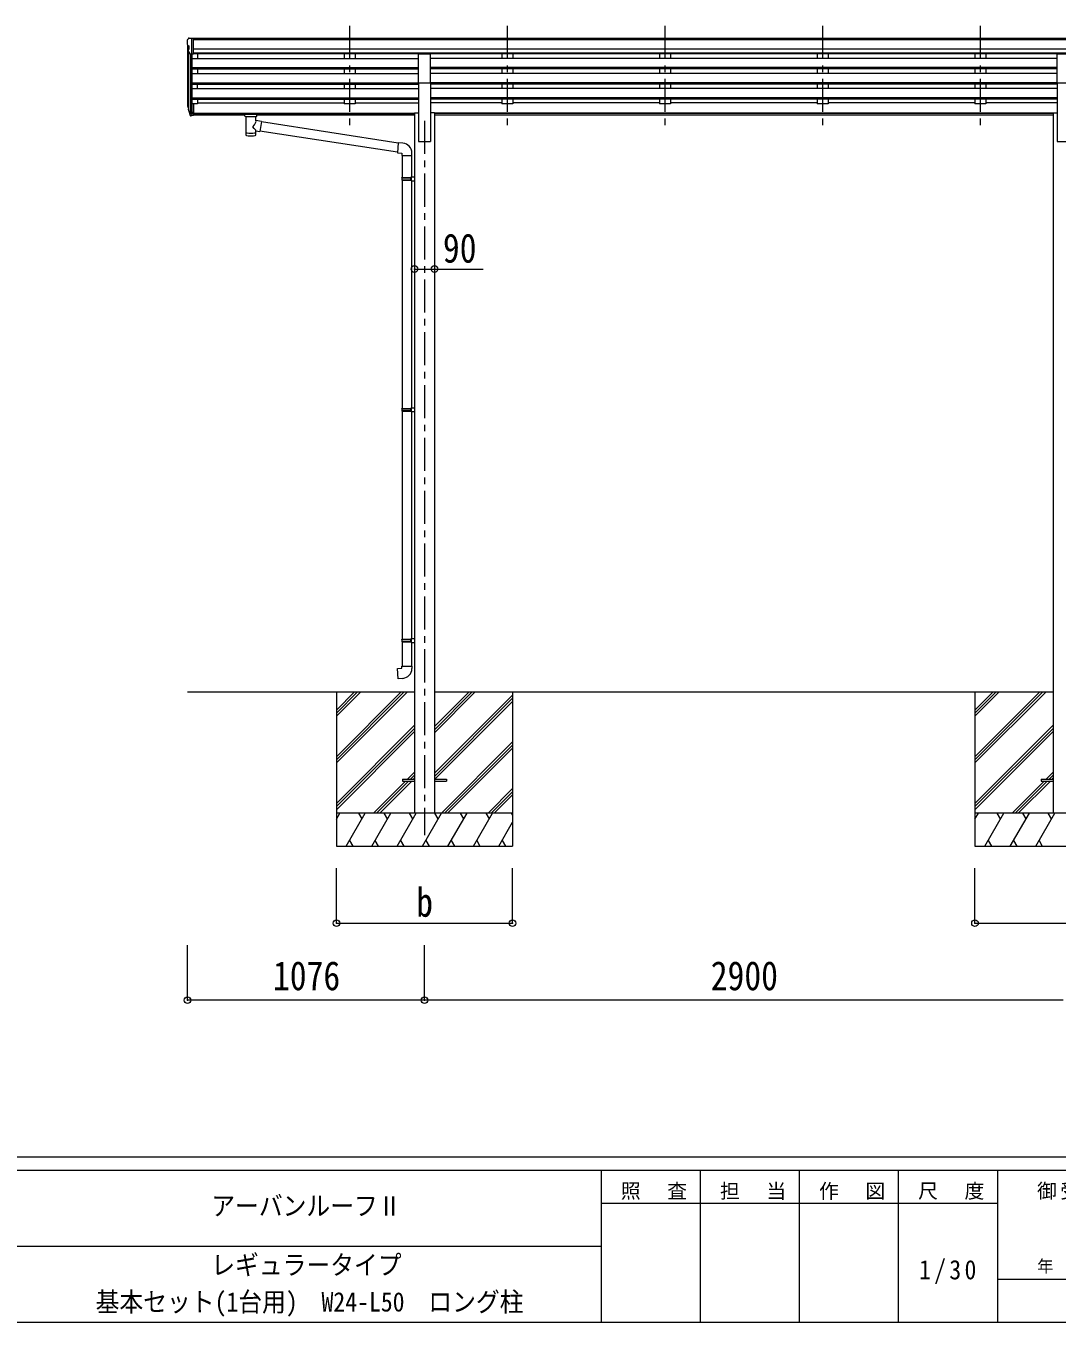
# Model space of a CAD drawing. Units: millimetres at full size, sheet at 1:30; some dimension numbers follow another scale. Extents: x -8432 to 8432, y -5820 to 5820.
# Drawn here: x 89 to 4772, y -5820 to 66 of the extents above; entities that cross this region are included whole.
import ezdxf
from ezdxf.enums import TextEntityAlignment as Align

# ---------------------------------------------------------------- set-up
doc = ezdxf.new("R2010")
doc.units = ezdxf.units.MM
doc.header["$LTSCALE"] = 30
doc.header["$PDMODE"] = 32
doc.header["$PDSIZE"] = 30
doc.linetypes.add('CHAIN1', pattern=[8, 5, -1, 1, -1])
for name, color, linetype, lineweight in [('0-0_0', 7, 'Continuous', 9), ('0-1_本体', 5, 'CHAIN1', 9), ('0-3_ELV2', 4, 'Continuous', 9), ('0-6_OTH_LINE', 6, 'Continuous', 9), ('0-9_OUTLINE', 7, 'Continuous', 9), ('F-0_240', 7, 'Continuous', 9)]:
    doc.layers.add(name, color=color, linetype=linetype, lineweight=lineweight)
doc.styles.add('ＭＳ ゴシック', font='')
doc.styles.get('ＭＳ ゴシック').set_extended_font_data('MS Gothic')

msp = doc.modelspace()

# ---------------------------------------------------------------- linework, layer by layer
at = {"layer": '0-0_0'}
for p, q in [((823.36, -2958.62), (1854.16, -2958.62)), ((1499.36, -2958.62), (1499.36, -3658.62)), ((1499.36, -3252.8), (1793.54, -2958.62)), ((1499.36, -3266.94), (1807.69, -2958.62)), ((1499.36, -3281.08), (1821.83, -2958.62)), ((1499.36, -3068.95), (1609.7, -2958.62)), ((1499.36, -3054.81), (1595.55, -2958.62)), ((1499.36, -3040.67), (1581.41, -2958.62)), ((1944.56, -2958.62), (4754.16, -2958.62)), ((1944.56, -3144.25), (2130.2, -2958.62)), ((1944.56, -3130.11), (2116.05, -2958.62)), ((1944.56, -3115.97), (2101.91, -2958.62)), ((1944.56, -3328.1), (2299.36, -2973.3)), ((1944.56, -3342.24), (2299.36, -2987.45)), ((1946.82, -3354.12), (2299.36, -3001.59)), ((2299.36, -2958.62), (2299.36, -3658.62)), ((4399.36, -2958.62), (4399.36, -3658.62)), ((4399.36, -3252.8), (4693.54, -2958.62)), ((4399.36, -3266.94), (4707.69, -2958.62)), ((4399.36, -3281.08), (4721.83, -2958.62)), ((4399.36, -3068.95), (4509.7, -2958.62)), ((4399.36, -3054.81), (4495.55, -2958.62)), ((4399.36, -3040.67), (4481.41, -2958.62)), ((1499.36, -3464.93), (1854.16, -3110.13)), ((4399.36, -3464.93), (4754.16, -3110.13)), ((1499.36, -3479.07), (1854.16, -3124.28)), ((1499.36, -3493.22), (1854.16, -3138.42)), ((4399.36, -3479.07), (4754.16, -3124.28)), ((4399.36, -3493.22), (4754.16, -3138.42)), ((1976.17, -3508.62), (2299.36, -3185.43)), ((1990.31, -3508.62), (2299.36, -3199.58)), ((2004.46, -3508.62), (2299.36, -3213.72)), ((1822.31, -3354.12), (1854.16, -3322.27)), ((1836.45, -3354.12), (1854.16, -3336.41)), ((1850.59, -3354.12), (1854.16, -3350.55)), ((4722.31, -3354.12), (4754.16, -3322.27)), ((4736.45, -3354.12), (4754.16, -3336.41)), ((4750.59, -3354.12), (4754.16, -3350.55)), ((1667.8, -3508.62), (1813.31, -3363.12)), ((1681.95, -3508.62), (1827.45, -3363.12)), ((1696.09, -3508.62), (1841.59, -3363.12)), ((2188.3, -3508.62), (2299.36, -3397.57)), ((2202.45, -3508.62), (2299.36, -3411.71)), ((4567.8, -3508.62), (4713.31, -3363.12)), ((4581.95, -3508.62), (4727.45, -3363.12)), ((4596.09, -3508.62), (4741.59, -3363.12)), ((2216.59, -3508.62), (2299.36, -3425.85)), ((2299.36, -3508.62), (1499.36, -3508.62)), ((1499.36, -3536.13), (1515.24, -3508.62)), ((1544.11, -3658.62), (1630.71, -3508.62)), ((1615.71, -3534.6), (1600.71, -3508.62)), ((1659.58, -3658.62), (1746.18, -3508.62)), ((1731.18, -3534.61), (1716.18, -3508.62)), ((1775.05, -3658.62), (1861.65, -3508.62)), ((1846.65, -3534.61), (1831.65, -3508.62)), ((1890.52, -3658.62), (1977.12, -3508.62)), ((1962.12, -3534.6), (1947.12, -3508.62)), ((2005.99, -3658.62), (2092.59, -3508.62)), ((2077.59, -3534.6), (2062.59, -3508.62)), ((2121.46, -3658.62), (2208.06, -3508.62)), ((2178.06, -3508.62), (2193.06, -3534.6)), ((2293.53, -3508.62), (2299.36, -3518.72)), ((5199.36, -3508.62), (4399.36, -3508.62)), ((4399.36, -3536.13), (4415.24, -3508.62)), ((4444.11, -3658.62), (4530.71, -3508.62)), ((4515.71, -3534.6), (4500.71, -3508.62)), ((4559.58, -3658.62), (4646.18, -3508.62)), ((4631.18, -3534.61), (4616.18, -3508.62)), ((4675.05, -3658.62), (4761.65, -3508.62)), ((4746.65, -3534.61), (4731.65, -3508.62)), ((2236.93, -3658.62), (2299.36, -3550.49)), ((1559.11, -3632.64), (1574.11, -3658.62)), ((1674.58, -3632.64), (1689.58, -3658.62)), ((1790.05, -3632.64), (1805.05, -3658.62)), ((1905.52, -3632.64), (1920.52, -3658.62)), ((2020.99, -3632.64), (2035.99, -3658.62)), ((2136.46, -3632.64), (2151.46, -3658.62)), ((2251.93, -3632.64), (2266.93, -3658.62)), ((4459.11, -3632.64), (4474.11, -3658.62)), ((4574.58, -3632.64), (4589.58, -3658.62)), ((4690.05, -3632.64), (4705.05, -3658.62)), ((1499.36, -3658.62), (2299.36, -3658.62)), ((4399.36, -3658.62), (5199.36, -3658.62))]:
    msp.add_line(p, q, dxfattribs=at)
at = {"layer": '0-1_本体'}
for p, q in [((1559.36, 65.78), (1559.36, -411.74)), ((1559.36, 65.78), (1559.36, -411.74)), ((2275.36, 65.78), (2275.36, -411.74)), ((2275.36, 65.78), (2275.36, -411.74)), ((2991.36, 65.78), (2991.36, -411.74)), ((2991.36, 65.78), (2991.36, -411.74)), ((3707.36, 65.78), (3707.36, -411.74)), ((3707.36, 65.78), (3707.36, -411.74)), ((4423.36, 65.78), (4423.36, -411.74)), ((4423.36, 65.78), (4423.36, -411.74)), ((1899.36, -365.06), (1899.36, -3608.62))]:
    msp.add_line(p, q, dxfattribs=at)
at = {"layer": '0-3_ELV2'}
for p, q in [((821.36, 0.66), (821.36, 0.03)), ((828.27, 9.47), (824.21, 3.66)), ((831.36, 10.03), (829.03, 9.89)), ((831.36, 10.03), (849.86, 10.03)), ((843.36, -62.95), (843.36, 10.03)), ((849.86, 10.03), (859.86, 9.95)), ((849.86, -61.95), (849.86, 10.03)), ((5848.86, 8.43), (849.86, 8.43)), ((5848.86, 3.21), (849.86, 3.21)), ((859.86, 8.43), (859.86, 9.95)), ((823.36, -20.54), (823.36, -286.98)), ((823.9, -21.15), (829.21, -24.22)), ((835.74, -61.14), (826.74, -45.54)), ((828.34, -48.31), (828.34, -313.69)), ((829.36, -24.48), (829.36, -40.76)), ((5848.86, -40.32), (849.86, -40.32)), ((5848.86, -58.17), (849.86, -58.17)), ((837.36, -62.48), (837.36, -332.12)), ((843.36, -62.95), (838.15, -62.63)), ((849.86, -61.95), (843.36, -61.95)), ((843.36, -62.95), (843.36, -287.35)), ((843.36, -81.87), (1871.86, -81.87)), ((1871.86, -61.42), (849.86, -61.42)), ((868.36, -61.42), (868.36, -81.87)), ((1534.36, -61.42), (1534.36, -81.87)), ((1584.36, -61.42), (1584.36, -81.87)), ((1871.86, -192.39), (1871.86, -60.6)), ((1871.86, -60.6), (1926.86, -60.6)), ((1926.86, -192.39), (1926.86, -60.6)), ((4771.86, -61.42), (1926.86, -61.42)), ((4771.86, -81.87), (1926.86, -81.87)), ((2250.36, -61.42), (2250.36, -81.87)), ((2300.36, -61.42), (2300.36, -81.87)), ((2966.36, -61.42), (2966.36, -81.87)), ((3016.36, -61.42), (3016.36, -81.87)), ((3682.36, -61.42), (3682.36, -81.87)), ((3732.36, -61.42), (3732.36, -81.87)), ((4398.36, -61.42), (4398.36, -81.87)), ((4448.36, -61.42), (4448.36, -81.87)), ((4771.86, -192.39), (4771.86, -60.6)), ((4771.86, -60.6), (4826.86, -60.6)), ((843.36, -123.75), (1871.86, -123.75)), ((843.36, -125.24), (1871.86, -125.24)), ((843.36, -129.56), (1871.86, -129.56)), ((843.36, -150.36), (1871.86, -150.36)), ((868.36, -129.56), (868.36, -150.36)), ((1534.36, -129.56), (1534.36, -150.36)), ((1584.36, -129.56), (1584.36, -150.36)), ((4771.86, -123.75), (1926.86, -123.75)), ((4771.86, -125.24), (1926.86, -125.24)), ((4771.86, -129.56), (1926.86, -129.56)), ((4771.86, -150.36), (1926.86, -150.36)), ((2250.36, -129.56), (2250.36, -150.36)), ((2300.36, -129.56), (2300.36, -150.36)), ((2966.36, -129.56), (2966.36, -150.36)), ((3016.36, -129.56), (3016.36, -150.36)), ((3682.36, -129.56), (3682.36, -150.36)), ((3732.36, -129.56), (3732.36, -150.36)), ((4398.36, -129.56), (4398.36, -150.36)), ((4448.36, -129.56), (4448.36, -150.36)), ((843.36, -192.24), (1871.86, -192.24)), ((843.36, -193.74), (1871.86, -193.74)), ((843.36, -198.05), (1871.86, -198.05)), ((843.36, -218.85), (1871.86, -218.85)), ((868.36, -218.85), (868.36, -198.05)), ((1534.36, -198.05), (1534.36, -218.85)), ((1584.36, -198.05), (1584.36, -218.85)), ((1871.86, -192.39), (1871.86, -458.62)), ((1871.86, -192.39), (1926.86, -192.39)), ((4771.86, -192.24), (1926.86, -192.24)), ((1926.86, -192.39), (1926.86, -458.62)), ((4771.86, -193.74), (1926.86, -193.74)), ((4771.86, -198.05), (1926.86, -198.05)), ((4771.86, -218.85), (1926.86, -218.85)), ((2250.36, -198.05), (2250.36, -218.85)), ((2300.36, -198.05), (2300.36, -218.85)), ((2966.36, -198.05), (2966.36, -218.85)), ((3016.36, -198.05), (3016.36, -218.85)), ((3682.36, -198.05), (3682.36, -218.85)), ((3732.36, -198.05), (3732.36, -218.85)), ((4398.36, -198.05), (4398.36, -218.85)), ((4448.36, -198.05), (4448.36, -218.85)), ((4771.86, -192.39), (4771.86, -458.62)), ((4771.86, -192.39), (4826.86, -192.39)), ((843.36, -260.73), (1871.86, -260.73)), ((843.36, -262.23), (1871.86, -262.23)), ((843.36, -266.55), (1871.86, -266.55)), ((843.36, -287.35), (843.36, -342.12)), ((849.86, -287.35), (843.36, -287.35)), ((849.86, -287.35), (849.86, -341.38)), ((868.36, -287.98), (849.86, -287.98)), ((868.36, -266.55), (868.36, -287.98)), ((868.36, -283.04), (1534.36, -283.04)), ((1534.36, -266.55), (1534.36, -287.98)), ((1584.36, -287.98), (1534.36, -287.98)), ((1584.36, -266.55), (1584.36, -287.98)), ((1584.36, -283.04), (1871.86, -283.04)), ((4771.86, -260.73), (1926.86, -260.73)), ((4771.86, -262.23), (1926.86, -262.23)), ((4771.86, -266.55), (1926.86, -266.55)), ((2250.36, -283.04), (1926.86, -283.04)), ((2250.36, -266.55), (2250.36, -287.98)), ((2300.36, -287.98), (2250.36, -287.98)), ((2300.36, -266.55), (2300.36, -287.98)), ((2966.36, -283.04), (2300.36, -283.04)), ((2966.36, -266.55), (2966.36, -287.98)), ((3016.36, -287.98), (2966.36, -287.98)), ((3016.36, -266.55), (3016.36, -287.98)), ((3682.36, -283.04), (3016.36, -283.04)), ((3682.36, -266.55), (3682.36, -287.98)), ((3732.36, -287.98), (3682.36, -287.98)), ((3732.36, -266.55), (3732.36, -287.98)), ((4398.36, -283.04), (3732.36, -283.04)), ((4398.36, -266.55), (4398.36, -287.98)), ((4448.36, -287.98), (4398.36, -287.98)), ((4448.36, -266.55), (4448.36, -287.98)), ((4771.86, -283.04), (4448.36, -283.04)), ((824.46, -301.54), (828.34, -309.48)), ((825.06, -300.16), (828.34, -307.22)), ((826.77, -312.81), (827.11, -317.22)), ((827.11, -317.22), (835.92, -340.76)), ((827.73, -316.65), (835.92, -332.83)), ((836.93, -331.7), (829.17, -316.3)), ((843.36, -332.38), (838.23, -332.38)), ((843.36, -334.19), (838.52, -334.19)), ((843.36, -342.12), (838.52, -342.12)), ((849.86, -327.48), (843.36, -327.48)), ((849.86, -332.36), (843.36, -332.36)), ((849.86, -341.38), (843.36, -341.38)), ((849.86, -330.05), (1854.16, -330.05)), ((849.86, -331.45), (1854.16, -331.45)), ((1083.86, -339.14), (849.86, -339.14)), ((1854.16, -339.14), (1137.86, -339.14)), ((1854.16, -329.62), (1854.16, -3508.62)), ((1854.16, -329.62), (1871.86, -329.62)), ((1944.56, -329.62), (1926.86, -329.62)), ((1944.56, -329.62), (1944.56, -3508.62)), ((4754.16, -330.05), (1944.56, -330.05)), ((4754.16, -331.45), (1944.56, -331.45)), ((4754.16, -339.14), (1944.56, -339.14)), ((4754.16, -329.62), (4754.16, -3508.63)), ((4754.16, -329.62), (4771.86, -329.62)), ((1871.86, -458.62), (1926.86, -458.62)), ((4771.86, -458.62), (4826.86, -458.62)), ((1799.36, -3354.12), (1799.36, -3363.12)), ((1799.36, -3354.12), (1854.16, -3354.12)), ((1944.56, -3354.12), (1999.36, -3354.12)), ((1999.36, -3354.12), (1999.36, -3363.12)), ((4699.36, -3354.12), (4699.36, -3363.12)), ((4699.36, -3354.12), (4754.16, -3354.12)), ((1799.36, -3363.12), (1854.16, -3363.12)), ((1944.56, -3363.12), (1999.36, -3363.12)), ((4699.36, -3363.12), (4754.16, -3363.12))]:
    msp.add_line(p, q, dxfattribs=at)
for centre, radius, start, end in [((824.36, 0.66), 3, 93, 180), ((1023.36, 0.03), 202, 180, 184.94904), ((829.09, 8.89), 1, 93.5, 145), ((828.27, -16.78), 6.18, 185.7035, 224.99897), ((829.34, -44.04), 3, 94.7167, 210), ((829.06, -40.76), 0.3, 274.7167, 0), ((829.06, -24.48), 0.3, 0, 60), ((838.34, -59.64), 3, 210, 266.5), ((852.55, -292.42), 29.53, 186.50806, 197.98144), ((853.95, -290.66), 30.41, 187.1552, 198.19734)]:
    msp.add_arc(centre, radius, start, end, dxfattribs=at)
for centre, major_axis, ratio, start_param, end_param in [((912.02, -292.85), (-89.06, 1.43), 0.57596, 6.1962358, 6.3678173), ((911.23, -286.18), (87.93, 4.42), 0.541684, 3.0659337, 3.2228513), ((828.08, -312.81), (1.3, 0), 0.90356, 1.3700892, 3.347195), ((914, -296.62), (-89.07, 0), 0.90356, 0.2056023, 0.2515348), ((913.28, -292.76), (-88.05, 0), 0.90356, 0.2662965, 0.3003836), ((838.52, -331.48), (-3, 0), 0.90356, 0.5235988, 1.5707963), ((838.52, -339.41), (3, 0), 0.90356, 3.6651914, 4.712389), ((838.23, -331.02), (-1.5, 0), 0.90356, 0.5235988, 1.5707963)]:
    msp.add_ellipse(centre, major_axis=major_axis, ratio=ratio, start_param=start_param, end_param=end_param, dxfattribs=at)
at = {"layer": '0-6_OTH_LINE'}
for p, q in [((1854.16, -1038.18), (1944.56, -1038.18)), ((1499.36, -4008.62), (1499.36, -3758.64)), ((2299.36, -4008.62), (2299.36, -3758.64)), ((4399.36, -4008.62), (4399.36, -3758.64)), ((1499.36, -4008.62), (2299.36, -4008.62)), ((4399.36, -4008.62), (5199.36, -4008.62)), ((823.36, -4358.62), (823.36, -4108.62)), ((1899.36, -4358.62), (1899.36, -4108.62)), ((1899.36, -4358.62), (823.36, -4358.62)), ((4799.36, -4358.62), (1899.36, -4358.62))]:
    msp.add_line(p, q, dxfattribs=at)
at = {"layer": '0-6_OTH_LINE', "lineweight": 18}
msp.add_line((1944.56, -1038.18), (2166.51, -1038.18), dxfattribs=at)
at = {"layer": '0-6_OTH_LINE'}
for p in [(1854.16, -1038.18), (1944.56, -1038.18), (1499.36, -4008.62), (2299.36, -4008.62), (4399.36, -4008.62), (823.36, -4358.62), (1899.36, -4358.62)]:
    msp.add_point(p, dxfattribs=at)
at = {"layer": '0-9_OUTLINE'}
for p, q in [((1067.36, -332.22), (1067.36, -337.98)), ((1069.36, -331.56), (1152.36, -331.56)), ((1069.36, -333.74), (1152.36, -333.74)), ((1069.36, -338.65), (1083.86, -338.65)), ((1083.86, -344.29), (1083.86, -337.74)), ((1087.96, -345.21), (1087.95, -430.65)), ((1133.76, -363.96), (1133.76, -345.21)), ((1137.86, -344.29), (1137.86, -337.74)), ((1137.86, -338.65), (1152.36, -338.65)), ((1154.36, -332.22), (1154.36, -337.98)), ((1158.98, -367.86), (1133.76, -363.95)), ((1133.78, -430.65), (1133.76, -409.98)), ((1133.76, -410.3), (1151.96, -413.12)), ((1158.98, -367.86), (1151.96, -413.12)), ((1776.31, -508.2), (1152.23, -411.38)), ((1779.98, -466.26), (1158.67, -369.88)), ((1800.98, -466.22), (1780.14, -464.4)), ((1796.05, -521.97), (1842.05, -521.97)), ((1798.16, -521.97), (1798.16, -622.69)), ((1840.16, -521.97), (1840.16, -620.13)), ((1842.05, -521.97), (1842.05, -511.05)), ((1796.16, -624.69), (1797.16, -622.69)), ((1796.16, -624.69), (1840.16, -624.69)), ((1796.16, -624.69), (1796.16, -632.69)), ((1796.16, -632.69), (1840.16, -632.69)), ((1796.16, -632.69), (1797.16, -634.69)), ((1797.16, -622.69), (1840.16, -622.69)), ((1797.16, -634.69), (1840.16, -634.69)), ((1798.16, -634.69), (1798.16, -1670.88)), ((1835.69, -624.69), (1835.26, -622.69)), ((1838.16, -620.19), (1854.16, -619.72)), ((1838.16, -622.19), (1838.16, -620.19)), ((1838.16, -622.19), (1840.16, -622.19)), ((1838.16, -637.19), (1838.16, -635.19)), ((1838.16, -637.19), (1854.16, -637.66)), ((1840.16, -637.25), (1840.16, -1668.32)), ((1854.16, -619.72), (1854.16, -637.66)), ((1796.16, -1672.88), (1797.16, -1670.88)), ((1796.16, -1672.88), (1840.16, -1672.88)), ((1796.16, -1672.88), (1796.16, -1680.88)), ((1796.16, -1680.88), (1840.16, -1680.88)), ((1796.16, -1680.88), (1797.16, -1682.88)), ((1797.16, -1670.88), (1840.16, -1670.88)), ((1797.16, -1682.88), (1840.16, -1682.88)), ((1798.16, -1682.88), (1798.16, -2719.07)), ((1835.69, -1672.88), (1835.26, -1670.88)), ((1838.16, -1668.38), (1854.16, -1667.91)), ((1838.16, -1670.38), (1838.16, -1668.38)), ((1838.16, -1670.38), (1840.16, -1670.38)), ((1838.16, -1685.38), (1838.16, -1683.38)), ((1838.16, -1685.38), (1854.16, -1685.85)), ((1840.16, -1685.44), (1840.16, -2716.51)), ((1854.16, -1667.91), (1854.16, -1685.85)), ((1796.16, -2721.07), (1797.16, -2719.07)), ((1796.16, -2721.07), (1840.16, -2721.07)), ((1796.16, -2721.07), (1796.16, -2729.07)), ((1796.16, -2729.07), (1840.16, -2729.07)), ((1796.16, -2729.07), (1797.16, -2731.07)), ((1797.16, -2719.07), (1840.16, -2719.07)), ((1797.16, -2731.07), (1840.16, -2731.07)), ((1798.16, -2731.07), (1798.16, -2841.07)), ((1835.69, -2721.07), (1835.26, -2719.07)), ((1838.16, -2716.57), (1854.16, -2716.1)), ((1838.16, -2718.57), (1838.16, -2716.57)), ((1838.16, -2718.57), (1840.16, -2718.57)), ((1838.16, -2733.57), (1838.16, -2731.57)), ((1838.16, -2733.57), (1854.16, -2734.04)), ((1840.16, -2733.63), (1840.16, -2841.07)), ((1854.16, -2716.1), (1854.16, -2734.04)), ((1796.16, -2841.07), (1842.16, -2841.07)), ((1796.16, -2851.07), (1796.16, -2841.07)), ((1842.16, -2841.07), (1842.16, -2851.98))]:
    msp.add_line(p, q, dxfattribs=at)
for points in [[(1067.36, -332.22), (1067.4, -332.03), (1067.48, -331.89), (1067.58, -331.8), (1067.68, -331.74), (1067.8, -331.69), (1068.1, -331.63), (1068.59, -331.58), (1069.13, -331.56), (1069.36, -331.56)], [(1067.36, -337.98), (1067.4, -338.18), (1067.48, -338.32), (1067.58, -338.41), (1067.68, -338.47), (1067.8, -338.52), (1068.1, -338.58), (1068.59, -338.62), (1069.13, -338.64), (1069.36, -338.65)], [(1152.36, -331.56), (1152.72, -331.56), (1153.25, -331.59), (1153.7, -331.64), (1154, -331.72), (1154.17, -331.82), (1154.29, -331.96), (1154.36, -332.14), (1154.36, -332.22)], [(1152.36, -338.65), (1152.72, -338.64), (1153.25, -338.62), (1153.7, -338.57), (1154, -338.49), (1154.17, -338.39), (1154.29, -338.25), (1154.36, -338.07), (1154.36, -337.98)], [(1780.14, -464.4), (1776.13, -510.23), (1796.05, -511.97), (1796.05, -521.97)], [(1835.69, -624.69), (1835.69, -632.69), (1835.26, -634.69)], [(1838.16, -635.19), (1840.16, -635.19), (1840.16, -622.19)], [(1835.69, -1672.88), (1835.69, -1680.88), (1835.26, -1682.88)], [(1838.16, -1683.38), (1840.16, -1683.38), (1840.16, -1670.38)], [(1835.69, -2721.07), (1835.69, -2729.07), (1835.26, -2731.07)], [(1838.16, -2731.57), (1840.16, -2731.57), (1840.16, -2718.57)], [(1801.09, -2896.81), (1780.25, -2898.63), (1776.24, -2852.81), (1796.16, -2851.07)]]:
    msp.add_lwpolyline(points, dxfattribs=at)
for centre, start, end in [((1797.05, -511.05), 0, 85), ((1797.16, -2851.98), 275, 0)]:
    msp.add_arc(centre, 45, start, end, dxfattribs=at)
for centre, major_axis, ratio, start_param, end_param in [((1069.36, -333.96), (2, 0), 0.109601, 3.1415927, 4.712389), ((1110.86, -344.21), (27.06, 0), 0.069685, 3.1415927, 6.2831853), ((1110.86, -337.74), (27, 0), 0.070066, 6.2831853, 9.424778), ((1121.86, -341.73), (16, 0), 0.361356, 6.2636979, 6.2831853), ((1152.36, -333.96), (2, 0), 0.109601, 4.712389, 6.2831853), ((1110.86, -390.49), (-22.81, -26.62), 0.234429, 1.6855472, 3.1268519), ((1113.41, -387.84), (20.32, -22.25), 0.045535, 0.0389954, 1.3075346), ((1110.86, -430.65), (22.92, 0), 0.101955, 3.1415499, 6.2833984), ((1110.86, -418.21), (22.91, 0), 0.122865, 3.1415927, 6.2831853)]:
    msp.add_ellipse(centre, major_axis=major_axis, ratio=ratio, start_param=start_param, end_param=end_param, dxfattribs=at)
at = {"layer": 'F-0_240', "color": 5}
for p, q in [((-8432.06, -5070), (8007.94, -5070)), ((-8432.06, -5130), (5341.19, -5130)), ((2701.18, -5130), (2701.18, -5820)), ((3151.18, -5130), (3151.18, -5820)), ((3601.18, -5130), (3601.18, -5820)), ((4051.18, -5130), (4051.18, -5820)), ((4501.18, -5130), (4501.18, -5820)), ((2701.18, -5280), (4501.18, -5280)), ((-3448.82, -5475), (2701.18, -5475)), ((4501.18, -5625), (5341.19, -5625)), ((-8432.06, -5820), (8007.94, -5820))]:
    msp.add_line(p, q, dxfattribs=at)

# ---------------------------------------------------------------- texts
at = {"layer": '0-6_OTH_LINE', "color": 7, "style": 'ＭＳ ゴシック', "width": 0.85}
for s, p in [('90', (1983.06, -1048.75)), ('b', (1861.86, -4018.62)), ('1076', (1211.36, -4352.62)), ('2900', (3199.36, -4352.62))]:
    msp.add_text(s, height=132, dxfattribs=at).set_placement(p, align=Align.BOTTOM_LEFT)
at = {"layer": 'F-0_240', "style": 'ＭＳ ゴシック', "width": 0.9}
for s, p in [('アーバンルーフⅡ', (931.18, -5362.5)), ('レギュラータイプ', (931.18, -5630.88)), ('基本セット(1台用)\u3000W24-L50\u3000ロング柱', (406.18, -5798.5))]:
    msp.add_text(s, height=87.98, dxfattribs=at).set_placement(p, align=Align.BOTTOM_LEFT)
at = {"layer": 'F-0_240', "style": 'ＭＳ ゴシック'}
msp.add_text('年\u3000\u3000月\u3000\u3000日', height=54.99, dxfattribs=at).set_placement((4681.19, -5610), align=Align.BOTTOM_LEFT)
at = {"layer": 'F-0_240', "attachment_point": 7, "style": 'ＭＳ ゴシック'}
for s, insert, char_height in [('\\T1.17;照\u3000査', (2791.19, -5265), 65.98), ('\\T1.17;担\u3000当', (3241.19, -5265), 65.98), ('\\T1.17;作\u3000図', (3691.18, -5265), 65.98), ('\\T1.17;尺\u3000度', (4141.19, -5265), 65.98), ('\\T1.17;御受領印', (4681.18, -5265), 65.98), ('\\T1.28;\\W0.9;1/30', (4144.93, -5647.5), 87.98)]:
    msp.add_mtext(s, dxfattribs=dict(at, insert=insert, char_height=char_height))

doc.saveas('drawing.dxf')
